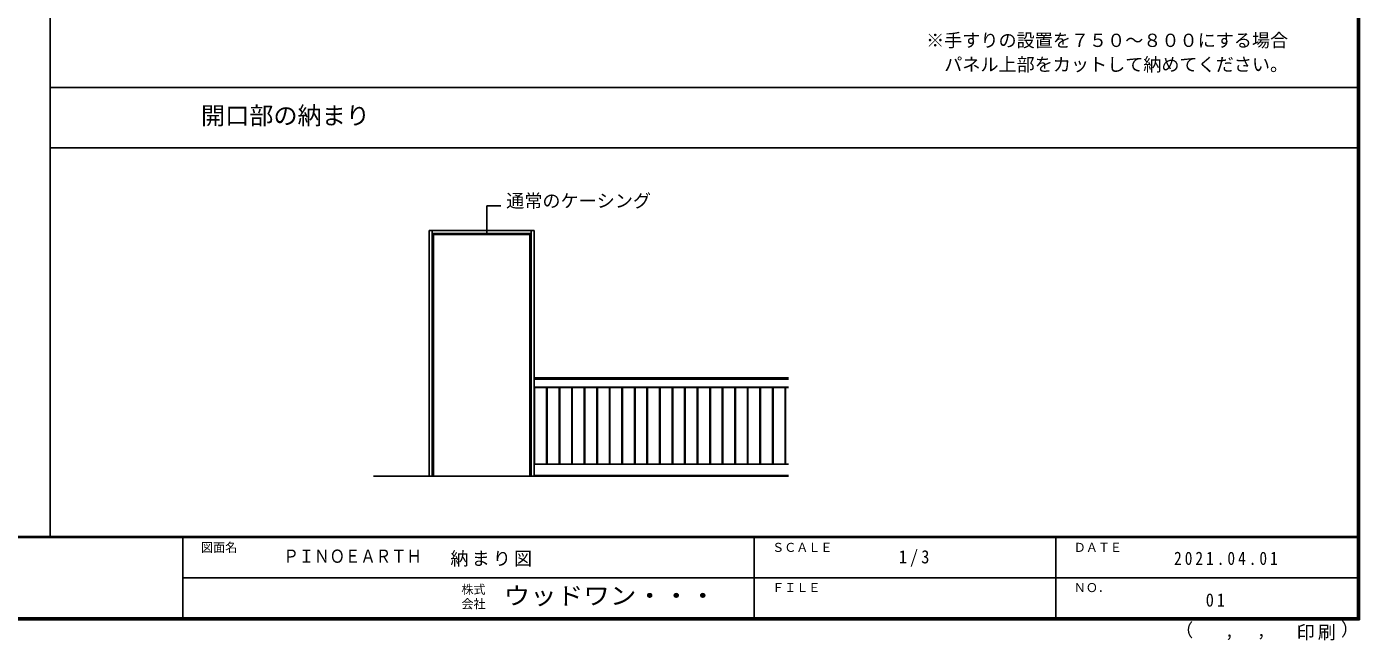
# Model space of a CAD drawing. Units: millimetres, scale not verified, with parts at other scales. Extents: x -600 to 570, y -431 to 418.
# Drawn here: x -93 to 570, y -431 to -125 of the extents above; entities that cross this region are included whole.
import ezdxf
from ezdxf.enums import TextEntityAlignment as Align

# ---------------------------------------------------------------- set-up
doc = ezdxf.new("R2010")
doc.units = ezdxf.units.MM
doc.header["$LTSCALE"] = 3
for name, color, linetype in [('0-1_通り芯', 3, 'Continuous'), ('0-A_文字', 7, 'Continuous'), ('1-A_文字', 7, 'Continuous'), ('2-1_通り芯', 4, 'Continuous'), ('2-3_仕上', 7, 'Continuous'), ('2-5_ｹｰｼﾝｸﾞ', 3, 'Continuous'), ('F-1_通り芯', 6, 'Continuous'), ('F-A_文字', 7, 'Continuous')]:
    doc.layers.add(name, color=color, linetype=linetype)
doc.styles.add('ＭＳ ゴシック', font='')
doc.styles.get('ＭＳ ゴシック').set_extended_font_data('MS Gothic')

msp = doc.modelspace()

# ---------------------------------------------------------------- linework, layer by layer
at = {"layer": '0-1_通り芯'}
for p, q in [((-81, 417.5), (-81, -379)), ((-81, -155.59), (570, -155.59)), ((-81, -185.59), (570, -185.59))]:
    msp.add_line(p, q, dxfattribs=at)
at = {"layer": '1-A_文字'}
for p, q in [((136.049, -214.518), (143.07, -214.518)), ((136.049, -228.019), (136.049, -214.518))]:
    msp.add_line(p, q, dxfattribs=at)
at = {"layer": '2-1_通り芯', "color": 3}
for p, q in [((286.213, -300.066), (159.613, -300.066)), ((159.613, -304.866), (286.213, -304.866)), ((165.853, -342.966), (165.853, -304.866)), ((172.093, -342.966), (172.093, -304.866)), ((178.333, -342.966), (178.333, -304.866)), ((184.573, -342.966), (184.573, -304.866)), ((190.813, -342.966), (190.813, -304.866)), ((197.053, -342.966), (197.053, -304.866)), ((203.293, -342.966), (203.293, -304.866)), ((209.533, -342.966), (209.533, -304.866)), ((215.773, -342.966), (215.773, -304.866)), ((222.013, -342.966), (222.013, -304.866)), ((228.253, -342.966), (228.253, -304.866)), ((234.493, -342.966), (234.493, -304.866)), ((240.733, -342.966), (240.733, -304.866)), ((246.973, -342.966), (246.973, -304.866)), ((253.213, -342.966), (253.213, -304.866)), ((259.453, -342.966), (259.453, -304.866)), ((265.693, -342.966), (265.693, -304.866)), ((271.933, -342.966), (271.933, -304.866)), ((278.173, -342.966), (278.173, -304.866)), ((284.413, -342.966), (284.413, -304.866)), ((159.613, -342.966), (286.213, -342.966)), ((286.213, -348.966), (159.613, -348.966))]:
    msp.add_line(p, q, dxfattribs=at)
at = {"layer": '2-1_通り芯'}
for p, q in [((159.613, -300.246), (286.213, -300.246)), ((159.613, -300.666), (286.213, -300.666)), ((159.613, -304.686), (286.213, -304.686)), ((159.913, -342.966), (159.913, -304.866)), ((166.153, -342.966), (166.153, -304.866)), ((172.393, -342.966), (172.393, -304.866)), ((178.633, -342.966), (178.633, -304.866)), ((184.873, -342.966), (184.873, -304.866)), ((191.113, -342.966), (191.113, -304.866)), ((197.353, -342.966), (197.353, -304.866)), ((203.593, -342.966), (203.593, -304.866)), ((209.833, -342.966), (209.833, -304.866)), ((216.073, -342.966), (216.073, -304.866)), ((222.313, -342.966), (222.313, -304.866)), ((228.553, -342.966), (228.553, -304.866)), ((234.793, -342.966), (234.793, -304.866)), ((241.033, -342.966), (241.033, -304.866)), ((247.273, -342.966), (247.273, -304.866)), ((253.513, -342.966), (253.513, -304.866)), ((259.753, -342.966), (259.753, -304.866)), ((265.993, -342.966), (265.993, -304.866)), ((272.233, -342.966), (272.233, -304.866)), ((278.473, -342.966), (278.473, -304.866)), ((284.713, -342.966), (284.713, -304.866)), ((159.613, -343.056), (286.213, -343.056)), ((159.613, -348.666), (286.213, -348.666))]:
    msp.add_line(p, q, dxfattribs=at)
at = {"layer": '2-3_仕上'}
msp.add_line((286.213, -348.966), (79.74, -348.966), dxfattribs=at)
at = {"layer": '2-5_ｹｰｼﾝｸﾞ'}
for p, q in [((107.533, -226.746), (107.533, -348.966)), ((159.613, -226.746), (107.533, -226.746)), ((108.973, -348.966), (108.973, -226.746)), ((158.173, -228.186), (108.973, -228.186)), ((157.573, -228.786), (109.573, -228.786)), ((109.573, -348.966), (109.573, -228.786)), ((157.573, -348.966), (157.573, -228.786)), ((158.173, -348.966), (158.173, -226.746)), ((159.613, -348.966), (159.613, -226.746))]:
    msp.add_line(p, q, dxfattribs=at)
at = {"layer": 'F-1_通り芯'}
for p, q in [((569, 417.5), (569, -420.5)), ((569.5, 417.5), (569.5, -420.5)), ((570, 417.5), (570, -420.5)), ((570, -379), (-600, -379)), ((570, -379.5), (-600, -379.5)), ((-15, -379.5), (-15, -419.5)), ((269, -379.5), (269, -419.5)), ((419, -379.5), (419, -419.5)), ((-15, -399.5), (569, -399.501)), ((570, -419.5), (-600, -419.5)), ((570, -420), (-600, -420)), ((570, -420.5), (-600, -420.5))]:
    msp.add_line(p, q, dxfattribs=at)

# ---------------------------------------------------------------- texts
at = {"layer": '0-A_文字', "style": 'ＭＳ ゴシック'}
for s, height, p in [('※手すりの設置を７５０～８００にする場合', 6.598, (354.584, -137.369)), ('\u3000パネル上部をカットして納めてください。', 6.598, (354.584, -149.369)), ('開口部の納まり', 8.798, (-6, -176.59))]:
    msp.add_text(s, height=height, dxfattribs=at).set_placement(p, align=Align.BOTTOM_LEFT)
at = {"layer": '1-A_文字', "style": 'ＭＳ ゴシック'}
msp.add_text('通常のケーシング', height=6.598, dxfattribs=at).set_placement((145.77, -217.218), align=Align.BOTTOM_LEFT)
at = {"layer": 'F-A_文字', "style": 'ＭＳ ゴシック'}
for s, height, p in [('図面名', 4.399, (-6, -388)), ('ＳＣＡＬＥ', 4.399, (278, -388)), ('ＤＡＴＥ', 4.399, (428, -388)), ('株式', 4.399, (123.5, -408.9)), ('ＦＩＬＥ', 4.399, (278, -408)), ('ＮＯ．', 4.399, (428, -408)), ('会社', 4.399, (123.5, -416.1)), ('（', 6.598, (478.403, -430.831)), ('）', 6.598, (560.84, -430.413)), (',', 6.598, (503.128, -430.831)), (',', 6.598, (519.02, -430.553))]:
    msp.add_text(s, height=height, dxfattribs=at).set_placement(p, align=Align.BOTTOM_LEFT)
for s, height, width, p in [('ＰＩＮＯＥＡＲＴＨ', 6.598, 0.85, (35, -394.079)), ('ウッドワン・・・', 8.798, 1.1, (144.5, -415.5))]:
    msp.add_text(s, height=height, dxfattribs=dict(at, width=width)).set_placement(p, align=Align.BOTTOM_LEFT)
at = {"layer": 'F-A_文字', "char_height": 6.598, "attachment_point": 7, "style": 'ＭＳ ゴシック'}
for s, insert in [('\\T1.17;納まり図', (118.042, -394)), ('\\T1.38;\\W0.9;1/3', (341, -394)), ('\\T1.39;\\W0.85;2021.04.01', (477.875, -393.25)), ('\\T1.36;\\W0.9;01', (493.625, -414)), ('\\T1.17;印刷', (538.815, -430.692))]:
    msp.add_mtext(s, dxfattribs=dict(at, insert=insert))

doc.saveas('drawing.dxf')
